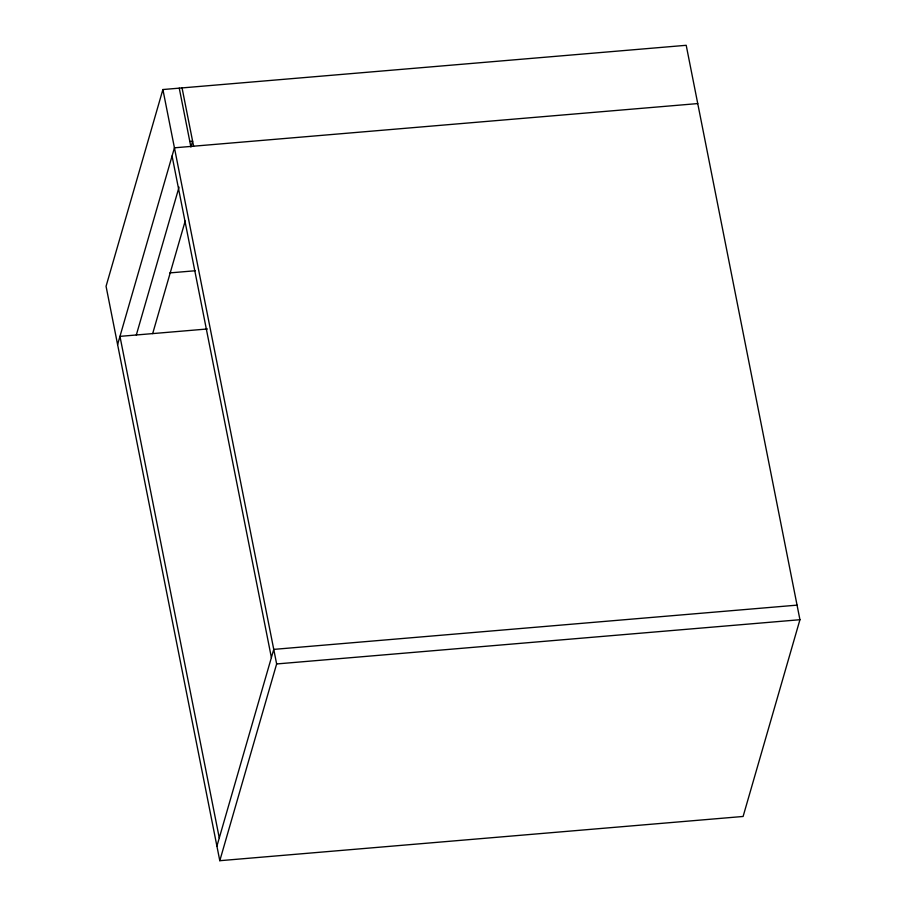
<?xml version="1.0" encoding="UTF-8"?>
<svg xmlns="http://www.w3.org/2000/svg" width="906" height="906" viewBox="0 0 906 906"><rect width="100%" height="100%" fill="white"/><g stroke="black" fill="none" stroke-linecap="round" stroke-linejoin="round"><path stroke-width="1.36" d="M162.899 89.535L106.059 286.285L219.796 860.7L743.101 816.465L799.941 619.715L686.204 45.3L162.899 89.535L276.636 663.951L219.796 860.7M117.599 344.563L174.439 147.814L697.745 103.578M136.308 335.039L179.037 187.134M190.917 147.055L192.616 141.2L189.807 141.438M152.672 333.601L185.186 221.053M216.908 846.136L273.759 649.387L797.053 605.14M169.83 272.899L195.175 270.758M207.417 328.969L119.966 336.364L219.275 837.937M276.636 663.951L799.941 619.715M182.061 87.916L193.601 146.194M179.252 88.154L190.792 146.432M172.072 156.013L271.392 657.586"/></g></svg>
